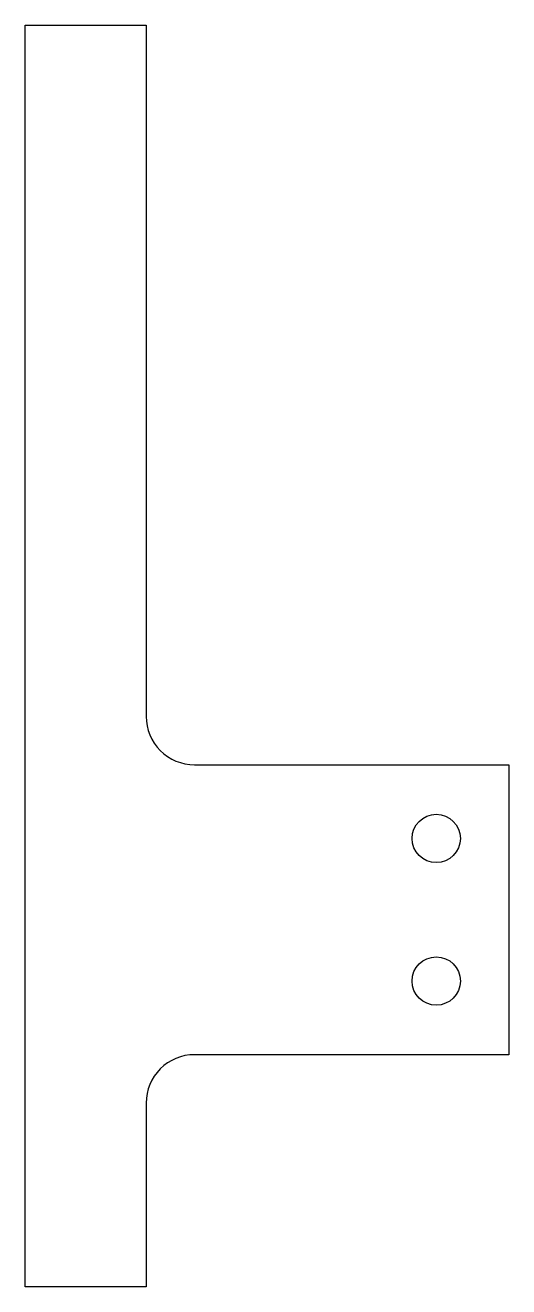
# Model space of a CAD drawing. Header units: millimetres. Extents: x -100 to -80, y -10.9 to 41.3.
import ezdxf

# ---------------------------------------------------------------- set-up
doc = ezdxf.new("R2010")
doc.units = ezdxf.units.MM

msp = doc.modelspace()

# ---------------------------------------------------------------- linework, layer by layer
msp.add_lwpolyline([(-100, 41.299), (-95, 41.299), (-95, 12.698, 0.414214), (-93, 10.698), (-80, 10.698), (-80, -1.302), (-93, -1.302, 0.414214), (-95, -3.302), (-95, -10.905), (-100, -10.905)], format="xyb", close=True)
for centre in [(-83, 7.648), (-83, 1.748)]:
    msp.add_circle(centre, 1)

doc.saveas('drawing.dxf')
